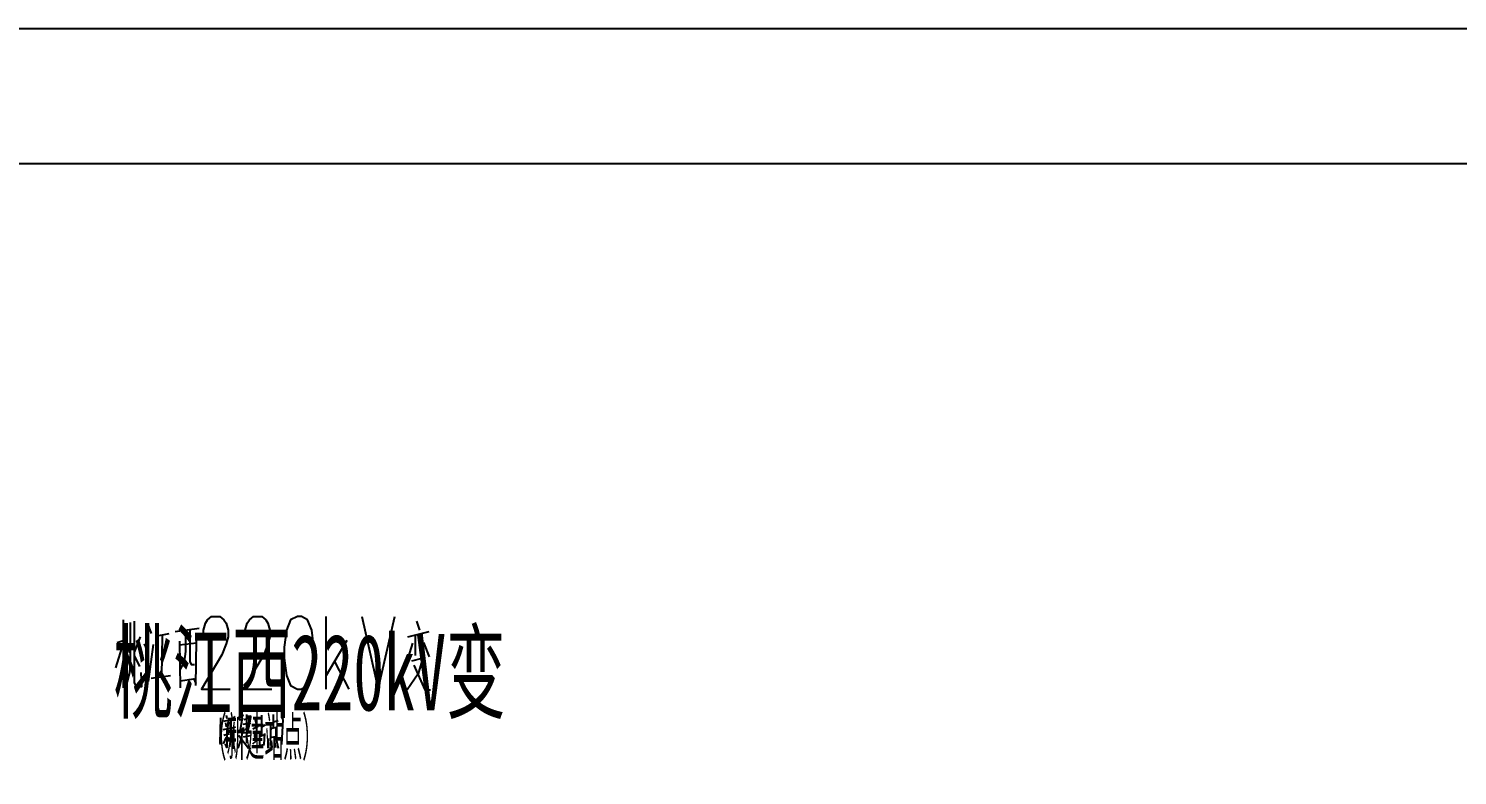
# Model space of a CAD drawing. Header units: metres. Extents: x 17 to 1757, y 17 to 1207.
# Drawn here: x 994.2 to 1294.3, y 1050.6 to 1207.4 of the extents above; entities that cross this region are included whole.
import ezdxf

# ---------------------------------------------------------------- set-up
doc = ezdxf.new("R2010")
doc.units = ezdxf.units.M
for name, color, linetype in [('LINES', 7, 'Continuous'), ('POLYLINES', 4, 'Continuous'), ('RECTS', 7, 'Continuous'), ('TEXTS', 3, 'Continuous')]:
    doc.layers.add(name, color=color, linetype=linetype)

msp = doc.modelspace()

# ---------------------------------------------------------------- linework, layer by layer
at = {"layer": 'LINES'}
for p, q in [((1672.37, 1179.07), (87.79, 1179.07)), ((1056.7, 1068.77), (1056.7, 1084.03)), ((1014.07, 1083.31), (1014.07, 1069.06)), ((1015.51, 1082.74), (1015.51, 1073.95)), ((1019.26, 1082.3), (1019.98, 1080.43)), ((1020.84, 1079.86), (1023.72, 1080.43)), ((1025.02, 1080.86), (1030.06, 1081.58)), ((1073.83, 1079.71), (1078.3, 1080.86)), ((1075.7, 1083.02), (1076.28, 1081.15)), ((1076.57, 1080.43), (1076.57, 1075.82)), ((1014.07, 1078.42), (1012.49, 1073.23)), ((1012.78, 1078.56), (1014.94, 1079.28)), ((1014.07, 1077.98), (1014.79, 1076.11)), ((1014.79, 1078.27), (1015.37, 1076.4)), ((1017.67, 1079.71), (1016.38, 1076.54)), ((1019.4, 1076.4), (1018.54, 1078.27)), ((1019.4, 1070.35), (1020.41, 1078.13)), ((1022.28, 1080), (1022.14, 1071.5)), ((1025.88, 1078.85), (1026.02, 1069.06)), ((1029.48, 1078.42), (1025.88, 1077.98)), ((1029.34, 1069.49), (1029.48, 1078.99)), ((1061.02, 1078.99), (1056.7, 1071.65)), ((1074.84, 1078.42), (1073.54, 1074.38)), ((1075.42, 1080), (1075.42, 1075.82)), ((1077.14, 1078.56), (1078.3, 1075.54)), ((1014.36, 1073.66), (1015.51, 1075.39)), ((1016.38, 1075.82), (1017.53, 1073.52)), ((1058.42, 1074.53), (1061.45, 1068.77)), ((1074.7, 1074.67), (1076.86, 1075.25)), ((1019.4, 1070.64), (1018.97, 1071.94)), ((1019.98, 1071.07), (1024.01, 1071.65)), ((1035.67, 1063.3), (1035.82, 1062.58)), ((1037.54, 1063.01), (1036.68, 1061.86)), ((1038.41, 1062.29), (1039.13, 1062.43)), ((1038.7, 1060.27), (1039.13, 1062.72)), ((1040.42, 1062.58), (1039.42, 1062.29)), ((1039.99, 1063.44), (1039.99, 1057.39)), ((1040.42, 1060.7), (1040.57, 1062.86)), ((1041.72, 1062.58), (1042.01, 1061.57)), ((1043.16, 1059.12), (1043.16, 1063.3)), ((1045.61, 1060.56), (1045.61, 1063.44)), ((1035.1, 1060.27), (1036.54, 1060.56)), ((1035.24, 1062), (1036.39, 1062.29)), ((1035.24, 1059.12), (1036.39, 1059.41)), ((1035.53, 1061.71), (1035.67, 1060.85)), ((1036.1, 1062.14), (1035.96, 1060.56)), ((1036.68, 1060.56), (1037.69, 1060.85)), ((1037.26, 1060.7), (1037.26, 1056.24)), ((1038.55, 1060.13), (1039.13, 1060.42)), ((1039.27, 1061.42), (1040.86, 1061.71)), ((1039.42, 1059.55), (1040.57, 1059.7)), ((1039.56, 1060.27), (1040.42, 1060.56)), ((1041.29, 1060.42), (1042.44, 1060.99)), ((1041.58, 1059.84), (1041.72, 1058.26)), ((1042.01, 1057.97), (1042.15, 1060.7)), ((1042.73, 1059.41), (1042.73, 1056.53)), ((1043.16, 1060.85), (1043.88, 1061.28)), ((1043.74, 1059.41), (1043.59, 1057.1)), ((1045.03, 1061.14), (1045.03, 1058.4)), ((1046.18, 1060.7), (1045.03, 1060.42)), ((1045.61, 1061.86), (1046.62, 1062.14)), ((1046.18, 1058.83), (1046.18, 1060.85)), ((1035.67, 1058.69), (1035.1, 1057.25)), ((1036.1, 1058.69), (1036.39, 1057.82)), ((1038.26, 1059.12), (1040.42, 1056.38)), ((1040.71, 1058.98), (1039.27, 1058.69)), ((1040.42, 1056.24), (1040.86, 1056.38)), ((1041.29, 1057.25), (1042.58, 1058.4)), ((1042.73, 1058.83), (1043.74, 1059.26)), ((1042.73, 1056.96), (1043.74, 1057.1)), ((1044.6, 1058.4), (1044.46, 1056.38)), ((1045.03, 1058.69), (1046.18, 1058.83)), ((1045.18, 1057.97), (1045.32, 1056.53)), ((1045.75, 1057.97), (1046.04, 1056.53)), ((1046.18, 1058.26), (1046.62, 1056.38))]:
    msp.add_line(p, q, dxfattribs=at)
at = {"layer": 'POLYLINES'}
for points in [[(1030.92, 1080.43), (1030.92, 1081.15), (1031.35, 1082.59), (1031.78, 1083.31), (1032.65, 1084.03), (1034.38, 1084.03), (1035.24, 1083.31), (1035.67, 1082.59), (1036.1, 1081.15), (1036.1, 1079.71), (1035.67, 1078.27), (1034.81, 1075.97), (1030.49, 1068.77), (1036.54, 1068.77)], [(1039.7, 1080.43), (1039.7, 1081.15), (1040.14, 1082.59), (1040.57, 1083.31), (1041.43, 1084.03), (1043.16, 1084.03), (1044.02, 1083.31), (1044.46, 1082.59), (1044.89, 1081.15), (1044.89, 1079.71), (1044.46, 1078.27), (1043.59, 1075.97), (1039.27, 1068.77), (1045.32, 1068.77)], [(1050.65, 1084.03), (1049.21, 1083.31), (1048.34, 1081.15), (1047.91, 1077.55), (1047.91, 1075.25), (1048.34, 1071.65), (1049.21, 1069.49), (1050.65, 1068.77), (1051.51, 1068.77), (1052.81, 1069.49), (1053.67, 1071.65), (1054.1, 1075.25), (1054.1, 1077.55), (1053.67, 1081.15), (1052.81, 1083.31), (1051.51, 1084.03), (1050.65, 1084.03)], [(1064.18, 1084.03), (1067.64, 1068.77), (1071.1, 1084.03)], [(1016.38, 1083.02), (1016.38, 1070.06), (1016.81, 1069.34), (1017.96, 1069.34), (1017.82, 1072.22)], [(1027.18, 1081.15), (1027.18, 1076.69), (1026.89, 1074.53), (1026.02, 1072.94)], [(1028.04, 1081.3), (1028.04, 1074.53), (1028.33, 1073.95), (1029.05, 1073.95)], [(1077.14, 1075.82), (1075.99, 1071.94), (1073.69, 1068.62)], [(1015.51, 1074.1), (1015.37, 1072.22), (1014.94, 1070.35), (1014.36, 1068.91)], [(1075.13, 1073.81), (1077.43, 1068.62), (1078.58, 1068.62)], [(1026.02, 1070.5), (1028.9, 1070.93), (1029.34, 1069.92)], [(1034.49, 1062.72), (1034.35, 1057.44), (1034.54, 1057.14)], [(1036.68, 1062.58), (1036.68, 1058.83), (1036.54, 1057.82), (1036.39, 1056.67)], [(1047.41, 1057.14), (1047.64, 1062.4), (1047.46, 1062.72)], [(1035.82, 1060.42), (1035.82, 1056.53), (1035.53, 1057.25)], [(1039.27, 1060.7), (1038.84, 1058.4), (1038.12, 1056.38)]]:
    msp.add_lwpolyline(points, dxfattribs=at)
at = {"layer": 'RECTS'}
msp.add_lwpolyline([(16.87, 1207.44), (1700.66, 1207.44), (1700.66, 16.85), (16.87, 16.85)], dxfattribs=at)

# ---------------------------------------------------------------- texts
at = {"layer": 'TEXTS'}
for s, height, width, p in [('桃江西220kV变', 16.04, 0.596416, (1012.06, 1064.28)), ('（新建站点）', 8.02, 0.381771, (1031.78, 1054.73))]:
    msp.add_text(s, height=height, dxfattribs=dict(at, width=width)).set_placement(p)

doc.saveas('drawing.dxf')
